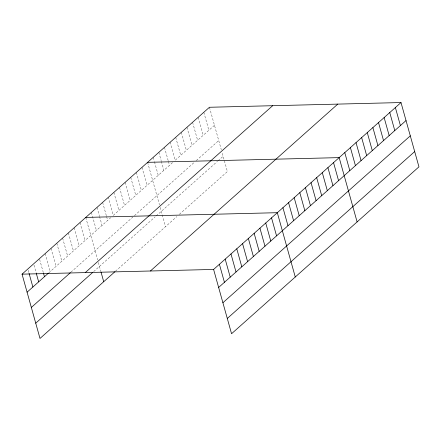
<?xml version="1.0" encoding="UTF-8"?>
<svg xmlns="http://www.w3.org/2000/svg" width="441" height="441" viewBox="0 0 441 441"><rect width="100%" height="100%" fill="white"/><g stroke="black" fill="none" stroke-linecap="round" stroke-linejoin="round"><path stroke-width="0.33" stroke-dasharray="2.21 1.65" d="M48.802 272.836L110.724 217.683M172.569 162.608L113.282 215.406L108.249 197.392M214.475 125.288L175.121 160.331L170.088 142.316M70.924 272.202L132.879 217.022M134.411 215.66L194.718 161.952M196.251 160.585L218.736 140.558M93.657 271.595L155.16 216.829M156.18 215.914L217.507 161.296M218.019 160.844L223.129 156.29M115.47 271.243L176.797 216.619M179.355 214.348L227.396 171.56L222.032 152.354M209.442 107.268L221.299 149.736M203.819 112.273L208.852 130.293M198.202 117.278L203.229 135.299M192.579 122.289L197.607 140.304M186.956 127.295L191.989 145.315M181.334 132.3L186.367 150.32M175.711 137.305L180.744 155.326M164.471 147.322L168.242 160.838M168.423 161.478L169.498 165.342M158.848 152.327L161.185 160.695M161.362 161.34L163.876 170.347M153.225 157.332L154.306 161.197M154.482 161.841L158.258 175.353M147.603 162.343L159.46 204.811M160.193 207.43L165.557 226.635M141.98 167.348L147.013 185.369M136.357 172.354L141.39 190.374M130.74 177.359L135.767 195.38M125.117 182.37L130.145 200.39M119.494 187.375L124.527 205.396M113.872 192.381L118.905 210.401M102.632 202.397L106.402 215.908M106.584 216.553L107.659 220.417M97.009 207.402L99.341 215.77M99.523 216.41L102.036 225.423M91.386 212.408L96.419 230.428M85.763 217.419L97.621 259.881M98.354 262.505L100.873 271.529M79.97 222.573L85.003 240.593M74.182 227.732L79.209 245.753M68.388 232.892L73.415 250.912M62.594 238.052L67.627 256.067M56.801 243.206L61.834 261.226M51.013 248.366L56.04 266.386M45.219 253.525L50.252 271.546M39.607 259.33L43.378 272.841M33.996 265.129L36.151 272.852M28.202 270.289L28.919 272.863"/><path stroke-width="0.66" d="M114.958 271.695L39.999 338.451L22.05 274.159L209.442 107.268L401.001 102.549L418.95 166.841L231.558 333.732L213.604 269.44L401.001 102.549M27.083 292.179L48.317 273.266M31.344 307.449L70.444 272.632M85.262 272.604L272.659 105.708M35.738 323.181L92.693 272.455M150.392 270.995L337.784 104.104M218.637 287.46L406.029 120.564M222.898 302.73L410.295 135.839M227.291 318.463L414.689 151.572M147.603 162.343L339.157 157.619L357.111 221.917M85.763 217.419L277.317 212.694L295.272 276.992M22.05 274.159L213.604 269.44M395.379 107.554L400.406 125.575M389.756 112.56L394.789 130.58M384.133 117.565L389.166 135.585M378.51 122.576L383.543 140.591M372.888 127.581L377.92 145.602M367.27 132.587L372.298 150.607M361.648 137.592L366.675 155.612M356.025 142.603L361.058 160.618M350.402 147.608L355.435 165.629M344.779 152.614L349.812 170.634M333.539 162.63L338.567 180.645M327.917 167.635L332.944 185.655M322.294 172.64L327.327 190.661M316.671 177.646L321.704 195.666M311.048 182.657L316.081 200.672M305.426 187.662L310.458 205.682M299.808 192.667L304.836 210.688M294.186 197.673L299.213 215.693M288.563 202.684L293.596 220.698M282.94 207.689L287.973 225.709M271.529 217.854L276.557 235.874M265.736 223.014L270.768 241.034M259.942 228.173L264.975 246.188M254.148 233.328L259.181 251.348M248.36 238.487L253.388 256.508M242.567 243.647L247.599 261.667M236.773 248.807L241.806 266.822M230.985 253.961L236.012 271.981M225.191 259.121L230.219 277.141M219.398 264.28L224.43 282.301M101.05 272.163L103.712 281.711M43.56 273.486L44.458 276.705M36.327 273.497L38.665 281.86M29.1 273.508L32.871 287.019"/></g></svg>
